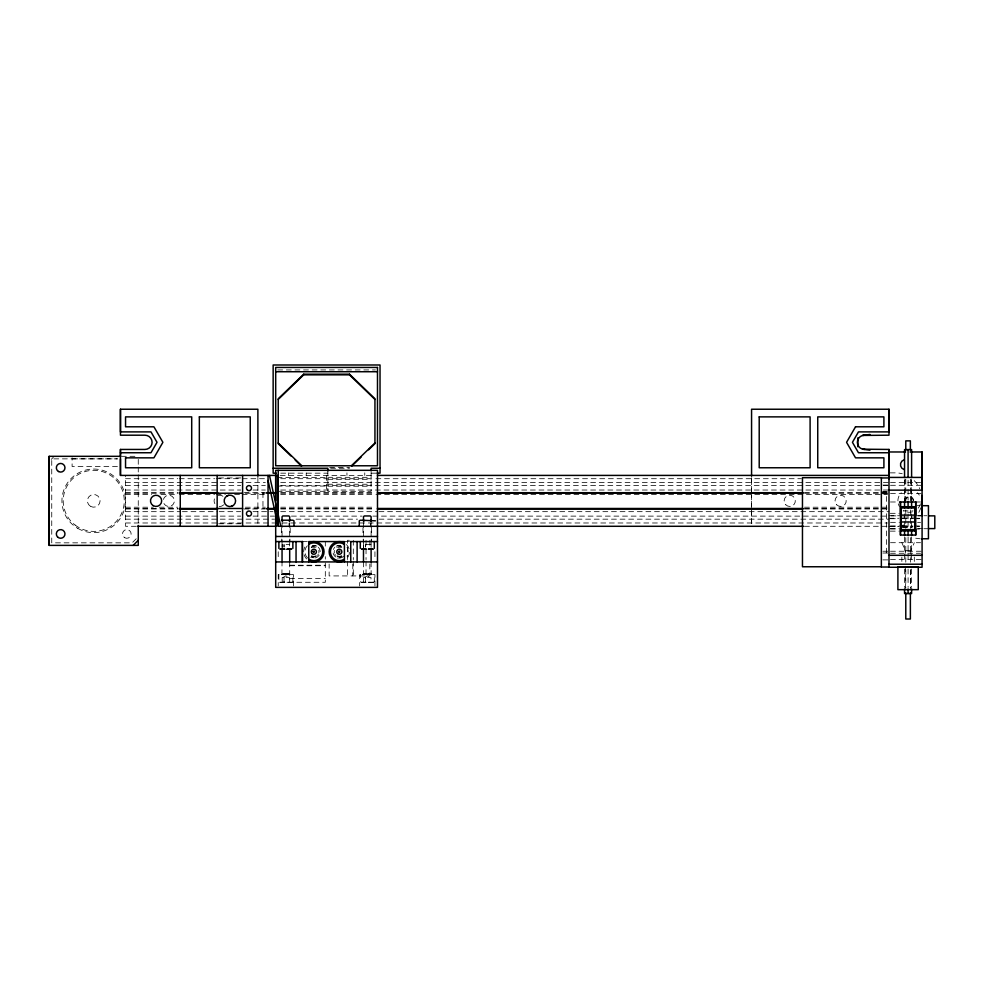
<?xml version="1.0" encoding="UTF-8"?>
<svg xmlns="http://www.w3.org/2000/svg" width="984" height="984" viewBox="0 0 984 984"><rect width="100%" height="100%" fill="white"/><g stroke="black" fill="none" stroke-linecap="round" stroke-linejoin="round"><path stroke-width="0.74" stroke-dasharray="4.92 3.69" d="M751.567 523.303L751.567 494.866M751.567 493.365L751.567 476.896M284.019 546.846L284.032 544.496L284.081 549.207M284.007 582.282L284.032 577.571L284.081 582.282M365.458 546.846L365.47 544.496L365.507 549.207M910.84 553.266L910.84 550.72L914.284 542.701M51.242 459.368L53.271 457.339M136.222 538.74L132.127 542.836L51.746 542.836L51.746 458.864L117.404 458.864L72.103 458.864M289.69 573.352L282.027 573.463L281.326 574.644L282.802 574.644M362.764 574.644C366.294 573.979 361.005 575.726 363.465 573.463L371.116 573.438L371.878 574.644M289.554 573.438L283.146 573.463M370.611 573.352L364.584 573.463M282.838 577.571L285.864 575.824L288.902 577.571M364.277 577.571L367.303 575.824L370.328 577.571M283.945 573.463L282.543 573.463M365.384 573.463L363.982 573.463M287.795 573.463L288.57 573.352M369.221 573.463L370.009 573.352M283.577 574.533L288.164 574.533M365.002 574.533L369.603 574.533M289.198 573.463L290.452 574.644L288.939 574.644M373.367 582.282L374.301 581.519L374.301 574.644M288.804 574.533L289.776 574.533M370.242 574.533L371.214 574.533M282.789 574.508L282.101 574.508M363.797 574.57L362.85 574.619L363.539 574.508M283.958 573.352L283.171 573.352M365.396 573.352L364.609 573.352M291.928 582.282L292.863 581.519L292.863 574.644M373.539 582.282L360.759 582.208L360.304 574.644M284.29 574.533L285.065 574.533M365.728 574.533L366.503 574.533M281.621 582.282L280.231 582.282M363.059 582.282L361.657 582.282M289.185 582.282L287.033 582.282M370.624 582.282L368.459 582.282M371.804 574.644L370.378 574.644M291.51 582.282L290.12 582.282M372.948 582.282L371.546 582.282M288.263 574.644L286.799 574.644M369.701 574.644L368.139 574.644M364.228 574.644L362.875 574.644M284.708 582.282L282.556 582.282M366.146 582.282L363.982 582.282M285.028 574.644L283.577 574.644M366.466 574.644L364.904 574.644M281.904 574.644L282.051 561.926M277.722 369.935L375.445 369.935M121.376 456.318L138.264 456.318M117.428 466.49L72.103 466.49L72.103 457.769M329.64 467.597L349.492 467.597L349.492 468.261L329.64 468.261M890.262 472.861L895.354 472.861A26.716 26.716 0 0 1 902.266 473.771M280.748 473.169L327.856 473.169M371.116 473.169L377.057 473.169M280.243 475.407L374.449 475.407M327.856 477.314L371.116 477.314M277.193 477.437L326.59 477.437M218.657 477.941L241.105 477.941M125.546 478.704L177.772 478.704M179.309 478.704L214.635 478.704M216.172 478.704L240.748 478.704M242.285 478.704L265.336 478.704M280.698 478.704L374.4 478.704M375.937 478.704L801.431 478.704M327.856 479.294L371.116 479.294M125.546 482.529L265.336 482.529M280.698 482.529L888.995 482.529M890.495 482.504L920.569 482.504M327.856 484.239L371.116 484.239M882.882 485.075L888.995 485.075M890.495 485.309L922.082 485.309M125.546 485.579L240.748 485.579M253.048 485.579L265.336 485.579M280.698 485.579L888.995 485.579M277.193 486.084L326.59 486.084M327.856 486.219L371.116 486.219M125.546 490.032L240.748 490.032M253.048 490.032L265.336 490.032M280.698 490.032L888.995 490.032M277.193 491.311L326.59 491.311L326.59 472.222M882.636 491.692L886.449 491.692L886.449 552.762L882.636 552.762M882.882 491.938L888.995 491.938M125.546 492.701L177.772 492.701M244.057 492.701L265.336 492.701M280.698 492.701L374.4 492.701M804.506 492.701L888.995 492.701M125.546 493.218L177.772 493.218M245.36 493.218L265.336 493.218M280.698 493.218L374.4 493.218M804.506 493.218L888.995 493.218M890.495 493.451L922.082 493.451M882.882 493.722L888.995 493.722M125.546 494.485L151.659 494.485M160.872 494.485L177.772 494.485M179.309 494.485L214.635 494.485M216.172 494.485L225.398 494.485M234.61 494.485L240.748 494.485M242.285 494.485L265.336 494.485M280.698 494.485L374.4 494.485M375.937 494.485L887.457 494.485M890.422 501.988L898.011 501.988M916.99 501.988L920.569 501.988M917.125 505.69L919.954 505.69M125.546 507.215L153.196 507.215M159.334 507.215L177.772 507.215M245.36 507.215L265.336 507.215M280.698 507.215L374.4 507.215M804.506 507.215L887.457 507.215M125.546 508.482L177.772 508.482M245.36 508.482L265.336 508.482M280.698 508.482L374.4 508.482M804.506 508.482L888.995 508.482M125.546 508.999L177.772 508.999M244.057 508.999L265.336 508.999M280.698 508.999L374.4 508.999M804.506 508.999L888.995 508.999M903.127 510.893L913.029 510.893M125.546 511.668L180.847 511.668M182.384 511.668L217.71 511.668M219.248 511.668L240.748 511.668M253.048 511.668L268.398 511.668M269.936 511.668L273.011 511.668M280.698 511.668L377.462 511.668M379 511.668L888.995 511.668M890.262 513.316L899.253 513.316M888.995 515.727L899.425 515.739M916.99 515.727L922.328 515.739M923.853 515.739L926.916 515.739M890.987 515.862L898.54 515.862M918.183 515.862L922.709 515.862M125.546 516.12L240.748 516.12M253.048 516.12L274.548 516.12M291.448 516.12L362.112 516.12M372.862 516.12L887.457 516.12M902.463 516.994L914.948 516.994M888.995 518.273L899.019 518.273M902.463 518.273L914.948 518.273M915.71 518.273L919.536 518.273M890.422 518.716L899.019 518.716M901.713 518.531L913.029 518.531M916.99 518.716L919.536 518.716M125.546 519.171L274.548 519.171M296.049 519.171L357.499 519.171M379 519.171L888.995 519.171M890.495 522.344L899.524 522.344M917.568 522.344L920.569 522.344M125.546 522.984L274.548 522.984M282.224 522.984L887.457 522.984M218.657 523.759L242.605 523.759M890.422 525.973L899.019 525.973M902.463 525.973L912.18 525.973M915.71 525.973L919.536 525.973M136.296 526.292L125.546 526.292L125.546 475.407M804.506 526.292L889.241 526.292M890.262 526.292L895.354 526.292A26.716 26.716 0 0 0 906.227 523.992M901.713 526.157L913.029 526.157M888.995 526.415L899.019 526.415M902.463 526.415L912.18 526.415M916.99 526.415L919.536 526.415M902.463 526.981L912.18 526.981M902.463 527.633L912.18 527.633M890.262 528.716L899.425 528.716M917.752 528.716L922.709 528.592M923.853 528.716L928.441 528.716M890.422 528.962L899.019 528.962M916.99 528.962L919.536 528.962M890.262 531.139L899.253 531.139M919.954 538.765L915.71 538.199M349.431 540.29L347.45 540.29L347.45 559.588M302.408 541.569L307.598 541.569M344.4 541.569L349.492 541.569M890.495 542.701L920.569 542.701M370.98 544.496L363.625 544.496L363.649 549.207M901.885 542.701L905.329 550.72L910.84 550.72M882.882 551.237L888.995 551.237M890.495 551.237L922.082 551.237M882.882 553.02L888.995 553.02M890.495 553.266L920.569 553.266M890.495 559.379L922.082 559.379M882.882 559.884L888.995 559.884M289.69 565.234L325.31 565.234M289.69 565.738L325.31 565.738M289.69 578.469L325.31 578.469M278.866 574.644L278.866 581.519L279.85 582.282M370.021 573.463L369.209 573.352M279.591 582.282L325.31 582.282L325.31 556.649M287.783 573.352L288.583 573.463M312.592 557.251L311.276 556.243A6.359 6.359 0 0 0 317.414 557.891M363.649 582.282L363.625 577.571L370.98 577.571L370.98 582.282M282.224 549.207L282.199 544.496L289.542 544.496L289.542 546.846M282.224 582.282L282.199 577.571L289.542 577.571L289.542 582.282M914.308 557.092L914.308 561.446M911.602 480.229L911.602 487.892M911.602 489.417L911.602 500.143M911.602 513.919L911.602 520.044M911.602 521.582L911.602 527.707M911.602 536.895L911.602 561.397M911.602 569.059L911.602 587.436M911.258 478.95L911.258 501.988M910.618 569.81L910.618 588.137M910.372 479.257L910.372 500.758M910.372 509.97L910.372 528.408M910.372 537.621L910.372 556.046M910.372 557.584L910.372 562.184M910.372 569.871L910.372 588.297M908.084 480.229L908.084 487.892M908.084 489.417L908.084 500.143M908.084 513.919L908.084 520.044M908.084 521.582L908.084 527.707M908.084 536.895L908.084 561.397M908.084 569.059L908.084 587.436M905.784 479.257L905.784 500.758M905.784 509.97L905.784 528.408M905.784 537.621L905.784 556.046M905.784 557.584L905.784 562.184M905.784 569.871L905.784 588.297M905.538 566.759L905.538 588.137M905.329 550.72L905.329 553.266M904.899 478.95L904.899 501.988M904.554 480.229L904.554 487.892M904.554 489.417L904.554 500.143M904.554 513.919L904.554 520.044M904.554 521.582L904.554 527.707M904.554 536.895L904.554 561.397M904.554 569.059L904.554 587.436M901.848 557.092L901.848 561.446M751.567 477.646L751.567 509.577M751.567 511.09L751.567 523.254M374.941 551.741L374.941 559.023M374.941 585.96L374.941 574.644L359.664 574.644L359.664 585.96M371.632 527.756L371.632 536.477M371.374 539.023L371.374 541.569M371.116 472.382L371.116 491.311L327.856 491.311L327.856 470.992M371.116 522.615L371.116 542.75M371.116 543.02L371.116 547.387M371.116 561.926L371.116 574.644M370.464 523.242L370.464 525.604M369.849 540.29L369.849 547.719M369.849 564.041L369.849 575.923L329.136 575.923L329.136 564.041M366.036 540.29L366.036 559.588M366.036 561.077L366.036 575.923M364.757 472.861L364.757 475.407M363.49 522.615L363.49 542.75M363.49 543.02L363.49 547.387M363.49 561.926L363.49 574.644M363.231 539.023L363.231 541.569M362.973 527.756L362.973 536.477M353.305 540.29L353.305 559.588M353.305 561.077L353.305 575.923M352.801 564.041L352.801 575.923M347.45 561.077L347.45 575.923M346.946 472.861L346.946 475.407M325.31 541.569L325.31 546.095M306.233 472.861L306.233 475.407M293.503 585.96L293.503 574.644L278.238 574.644L278.238 585.96M290.194 527.756L290.194 536.477M289.936 539.023L289.936 541.569M289.69 522.615L289.69 547.596M289.69 561.926L289.69 582.282M289.038 523.242L289.038 525.604M288.41 472.861L288.41 475.407M282.051 522.615L282.051 542.75M282.051 543.02L282.051 547.387M281.793 539.023L281.793 541.569M281.547 527.756L281.547 536.477M278.238 551.741L278.238 559.023M262.962 492.701L262.962 508.999M257.882 476.896L257.882 523.303M138.264 459.393L138.264 465.53M138.264 467.068L138.264 473.206M138.264 474.743L138.264 523.882M905.538 500.844A3.813 3.813 0 0 1 909.351 497.031A3.813 3.813 0 0 1 913.164 500.844M920.409 503.808A11.451 11.451 0 0 1 917.445 508.949M912.316 511.914A11.451 11.451 0 0 1 903.632 510.77M899.438 506.576A11.451 11.451 0 0 1 898.294 503.808M897.9 500.844A11.451 11.451 0 0 1 901.258 492.75M917.445 492.75A11.451 11.451 0 0 1 919.265 495.124M346.503 544.546A10.184 10.184 0 0 1 346.503 558.949M347.02 547.288A8.905 8.905 0 0 1 347.02 556.194M343.81 556.243A6.359 6.359 0 0 1 334.806 556.243A6.359 6.359 0 0 1 334.806 547.252M336.134 546.231A6.359 6.359 0 0 1 342.493 546.231M341.596 555.714A4.576 4.576 0 0 1 337.02 555.714M338.127 547.325A4.576 4.576 0 0 1 340.501 547.325M341.854 556.157A5.092 5.092 0 0 1 336.762 556.157M335.716 555.345A5.092 5.092 0 0 1 334.904 554.287M334.4 553.069A5.092 5.092 0 0 1 334.4 550.425M336.762 547.338A5.092 5.092 0 0 1 341.854 547.338M307.562 558.039A8.905 8.905 0 0 1 307.562 545.443M306.664 558.949A10.184 10.184 0 0 1 304.031 554.386M303.687 551.741A10.184 10.184 0 0 1 306.664 544.546M318.361 547.252A6.359 6.359 0 0 1 310.686 557.251M312.211 545.603A6.359 6.359 0 0 1 317.045 546.231M316.147 555.714A4.576 4.576 0 0 1 311.571 555.714M312.678 547.325A4.576 4.576 0 0 1 315.052 547.325M318.779 550.425A5.092 5.092 0 0 1 318.779 553.069M318.275 554.287A5.092 5.092 0 0 1 317.463 555.345M316.405 556.157A5.092 5.092 0 0 1 311.313 556.157M311.313 547.338A5.092 5.092 0 0 1 316.405 547.338M341.903 556.243A6.359 6.359 0 0 1 335.753 557.891M337.401 545.382A6.359 6.359 0 0 1 341.903 547.252M311.276 547.252A6.359 6.359 0 0 1 315.766 545.382M223.663 504.804A5.596 5.596 0 0 1 218.251 506.256M214.856 503.648A5.596 5.596 0 0 1 214.856 498.052M218.251 495.444A5.596 5.596 0 0 1 223.663 496.895M163.405 499.405A5.596 5.596 0 0 1 172.016 496.268A5.596 5.596 0 0 1 172.016 505.432A5.596 5.596 0 0 1 163.405 502.295M920.766 507.83A26.716 26.716 0 0 1 918.49 512.935M914.247 480.684A26.716 26.716 0 0 1 919.769 488.704M905.022 500.856A4.33 4.33 0 0 1 909.351 496.526A4.33 4.33 0 0 1 913.681 500.856M365.47 577.571L365.445 582.282L365.47 577.571M282.568 573.352L282.568 573.352M363.994 573.352L363.994 573.352M75.141 525.075A30.541 30.541 0 0 0 124.009 504.841A30.541 30.541 0 0 0 82.053 472.64A30.541 30.541 0 0 0 75.141 525.075M90.553 506.354A6.359 6.359 0 0 0 100.097 500.856A6.359 6.359 0 0 0 90.553 495.346A6.359 6.359 0 0 0 90.553 506.354M77.834 528.396A31.808 31.808 0 0 0 125.546 500.844A31.808 31.808 0 0 0 77.834 473.304A31.808 31.808 0 0 0 77.834 528.396M124.648 537.682A4.33 4.33 0 0 0 131.143 533.931A4.33 4.33 0 0 0 124.648 530.192A4.33 4.33 0 0 0 124.648 537.682M836.683 504.804A5.596 5.596 0 0 0 846.043 502.295A5.596 5.596 0 0 0 839.192 495.444A5.596 5.596 0 0 0 836.683 504.804M785.786 504.804A5.596 5.596 0 0 0 795.158 502.295A5.596 5.596 0 0 0 788.295 495.444A5.596 5.596 0 0 0 785.786 504.804"/><path stroke-width="1.48" d="M138.264 525.419L138.264 545.382L49.2 545.382L49.2 456.318L120.454 456.318L120.454 449.442L144.956 449.442A7.122 7.122 0 0 0 152.09 442.32A7.122 7.122 0 0 0 144.956 435.199L120.454 435.199L120.454 409.233L257.882 409.233L257.882 476.133M803.584 526.292L278.238 526.292L278.238 475.407L120.454 475.407L120.454 458.864M275.692 500.844L275.692 470.315L377.487 470.315L377.487 587.374L275.692 587.374L275.692 475.407M888.995 478.814L888.995 451.976L905.538 451.976M888.995 451.644L888.995 449.442L862.648 449.196L869.967 450.192M751.567 476.133L751.567 409.233L888.995 409.233L888.995 431.89L858.466 431.89L852.439 442.32L858.466 452.751L888.995 452.751M915.71 528.962L915.71 535.062L900.446 535.062L900.446 528.962M900.446 515.727L900.446 501.988L900.446 535.062M901.086 530.893L901.086 506.723L914.948 506.723L914.948 530.893L901.086 530.893L901.086 515.727M915.71 515.727L915.71 501.988L915.71 535.062M922.082 515.727L922.082 501.988M922.082 489.257L922.082 451.976L910.04 451.976M857.839 437.843L857.839 446.785M133.184 545.382L138.264 540.29M289.038 520.88L289.726 520.192M370.464 520.88L371.152 520.192M368.582 449.823L374.941 443.673L374.941 398.766L349.492 374.191L303.687 374.191L278.238 398.766L278.238 443.673L290.957 455.961M278.238 399.43L303.687 374.842L349.492 374.842L374.941 399.43M351.608 465.543L374.941 443.021M351.608 466.207L361.153 456.994M227.021 495.887A5.732 5.732 0 0 1 235.607 500.844A5.732 5.732 0 0 1 227.021 505.813A5.732 5.732 0 0 1 227.021 495.887L228.399 495.321M231.363 506.379L232.741 505.813M869.967 434.448L862.648 435.432L888.995 435.199L888.995 409.233M275.692 371.731L377.487 371.731M120.454 452.751L150.982 452.751L157.01 442.32L150.982 431.89L120.454 431.89L120.454 409.233M273.146 468.236L327.856 468.236L327.856 470.992M380.033 468.236L371.116 468.236L371.116 470.992M276.184 473.169L273.146 473.169L273.146 364.99L380.033 364.99L380.033 473.169L377.057 473.169M377.462 475.407L888.995 475.407M888.995 477.424L922.082 477.424M881.356 477.941L888.995 477.941M888.995 490.143L922.082 490.143M179.309 492.701L217.71 492.701M266.873 492.701L276.086 492.701M377.462 492.701L802.969 492.701M179.309 493.218L242.605 493.218M266.873 493.218L276.086 493.218M377.462 493.218L802.969 493.218M899.524 501.988L916.055 501.988M921.368 505.69L928.441 505.69L928.441 538.765L921.368 538.765M179.309 508.482L242.605 508.482M266.873 508.482L274.548 508.482M377.462 508.482L802.969 508.482M179.309 508.999L217.71 508.999M266.873 508.999L274.548 508.999M377.462 508.999L802.969 508.999M928.761 515.862L934.8 515.862L934.8 528.592L928.761 528.592M281.793 520.192L292.863 520.192L293.982 520.819L293.982 525.677M901.086 521.987L914.948 521.987M137.834 526.292L276.086 526.292M901.086 529.626L914.948 529.626M275.692 536.477L377.487 536.477M275.692 541.569L302.789 541.569M350.378 541.569L377.487 541.569M888.995 555.308L922.082 555.308M275.692 561.926L377.487 561.926M888.995 564.213L922.082 564.213M881.356 566.759L802.464 566.759L802.464 477.695L881.356 477.695L881.356 567.018L888.995 567.018M375.421 520.819L360.378 520.192L359.258 520.819L359.258 525.677M278.238 443.021L301.559 465.543M295.2 460.057L301.559 466.207M363.526 520.192L364.215 520.88M282.088 520.192L282.777 520.88M269.468 475.407L280.784 526.292M268.054 480.487L278.238 526.292M922.082 451.976L922.082 567.264L888.995 567.264L888.995 449.442M914.948 515.727L914.948 530.893M911.602 477.166L911.602 449.602L904.554 449.602L904.554 477.166M911.602 501.668L911.602 507.793M911.602 530.77L911.602 535.357M911.602 588.961L911.602 593.561L904.554 593.561L904.554 588.961M910.372 450.082L910.372 440.869L905.784 440.869L905.784 450.082M910.372 592.897L910.372 619.01L905.784 619.01L905.784 592.897M908.084 449.602L908.084 477.166M908.084 501.668L908.084 507.793M908.084 530.77L908.084 535.357M908.084 588.961L908.084 593.561M904.554 501.668L904.554 507.793M904.554 530.77L904.554 535.357M374.301 541.569L374.301 548.432M371.116 521.151L371.116 516.735L370.341 515.96L364.264 515.96L363.49 516.735L363.49 521.151M371.116 548.838L371.116 561.926M363.49 548.838L363.49 561.926M360.304 541.569L360.304 548.432M357.118 541.569L357.118 561.926M350.759 541.569L350.759 561.926M349.492 374.191L349.492 374.842M344.4 561.926L344.4 541.569L308.767 541.569L308.767 561.926M303.687 374.191L303.687 374.842M296.049 541.569L296.049 561.926M292.863 541.569L292.863 548.432M289.69 521.151L289.69 516.735L288.902 515.96L282.826 515.96L282.051 516.735L282.051 521.151M289.69 548.838L289.69 561.926M282.051 548.838L282.051 561.926M278.866 541.569L278.866 548.432M278.238 470.315L278.238 518.728M275.692 511.323L275.692 526.292M268.054 475.407L268.054 526.292M242.605 475.407L242.605 526.292M217.157 475.407L217.157 526.292M180.257 475.407L180.257 526.292M120.454 449.442L120.454 475.407M49.2 456.318L49.2 545.382M343.76 559.466A8.905 8.905 0 0 1 330.403 551.741A8.905 8.905 0 0 1 343.76 544.029M344.4 560.56A10.184 10.184 0 0 1 329.136 551.741A10.184 10.184 0 0 1 344.4 542.934M309.406 544.029A8.905 8.905 0 0 1 322.764 551.741A8.905 8.905 0 0 1 309.406 559.466M308.767 542.934A10.184 10.184 0 0 1 324.043 551.741A10.184 10.184 0 0 1 308.767 560.56M864.493 449.442A7.122 7.122 0 0 1 857.359 442.32A7.122 7.122 0 0 1 864.493 435.199M921.75 495.395A26.716 26.716 0 0 1 921.75 503.759M904.222 469.614A5.092 5.092 0 0 1 904.222 459.774M125.546 457.843L125.546 467.769L191.708 467.769L191.708 416.872L125.546 416.872L125.546 426.798L153.922 426.798L162.889 442.32L153.922 457.843L125.546 457.843M199.346 416.872L199.346 467.769L250.243 467.769L250.243 416.872L199.346 416.872M302.408 541.569L302.408 561.926L302.408 541.569M759.205 416.872L759.205 467.769L810.103 467.769L810.103 416.872L759.205 416.872M313.158 551.557C314.056 554.361 315.335 549.576 313.158 551.557M338.607 551.557C339.505 554.361 340.784 549.576 338.607 551.557M855.526 426.798L846.56 442.32L855.526 457.843L883.903 457.843L883.903 467.769L817.741 467.769L817.741 416.872L883.903 416.872L883.903 426.798L855.526 426.798M281.621 549.195L280.231 549.195L281.621 549.195M363.059 549.195L361.657 549.195L363.059 549.195M289.185 549.195L287.033 549.195L289.185 549.195M370.624 549.195L368.459 549.195L370.624 549.195M291.51 549.195L290.12 549.195L291.51 549.195M372.948 549.195L371.546 549.195L372.948 549.195M284.708 549.195L282.556 549.195L284.708 549.195M366.146 549.195L363.982 549.195L366.146 549.195M377.487 367.45L275.692 367.45L275.692 465.776L377.487 465.776L377.487 367.45M914.948 507.99L901.086 507.99L901.086 515.112L914.948 515.112L914.948 507.99M918.256 566.759L897.9 566.759L897.9 589.662L918.256 589.662L918.256 566.759M153.283 505.702A5.596 5.596 0 0 0 161.683 500.844A5.596 5.596 0 0 0 153.283 495.998A5.596 5.596 0 0 0 153.283 505.702M57.589 536.993A4.33 4.33 0 0 0 64.833 535.05A4.33 4.33 0 0 0 59.532 529.749A4.33 4.33 0 0 0 57.589 536.993M58.486 471.508A4.33 4.33 0 0 0 64.981 467.769A4.33 4.33 0 0 0 58.486 464.017A4.33 4.33 0 0 0 58.486 471.508M247.697 515.776A2.546 2.546 0 0 0 251.51 513.574A2.546 2.546 0 0 0 247.697 511.373A2.546 2.546 0 0 0 247.697 515.776M247.697 490.327A2.546 2.546 0 0 0 251.51 488.126A2.546 2.546 0 0 0 247.697 485.924A2.546 2.546 0 0 0 247.697 490.327M337.512 553.549A2.546 2.546 0 0 0 341.768 552.405A2.546 2.546 0 0 0 338.656 549.293A2.546 2.546 0 0 0 337.512 553.549M312.063 553.549A2.546 2.546 0 0 0 316.319 552.405A2.546 2.546 0 0 0 313.207 549.293A2.546 2.546 0 0 0 312.063 553.549"/></g></svg>
